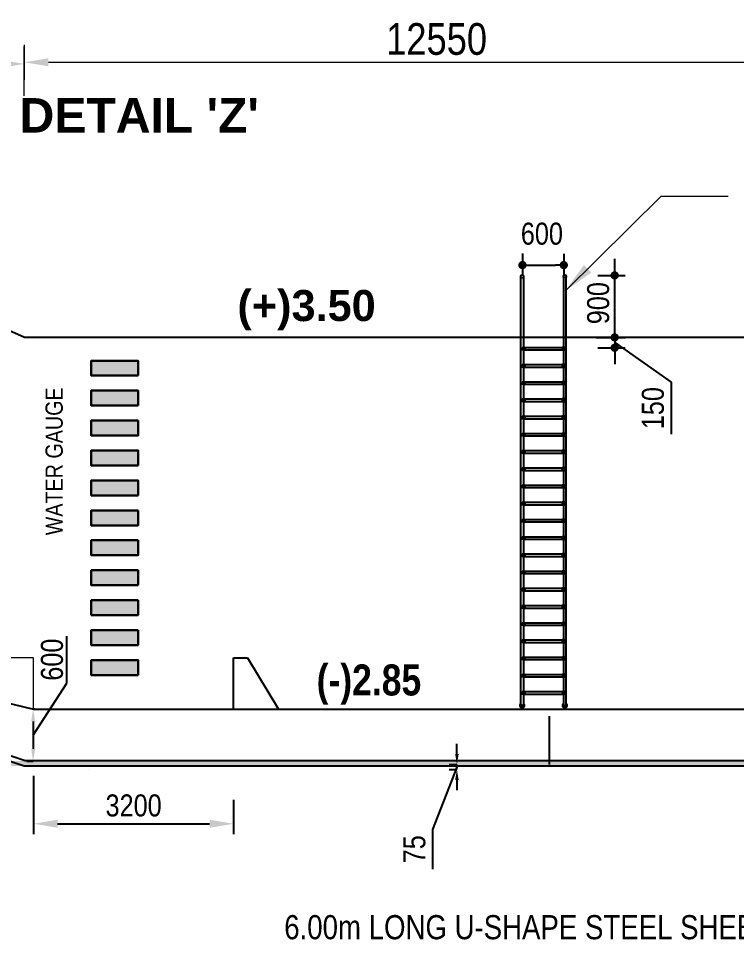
# Model space of a CAD drawing. Extents: x -119161 to 3778985, y -718511 to -30958.
# Drawn here: x 2857319 to 2867747, y -684580 to -671206 of the extents above; entities that cross this region are included whole.
import ezdxf

# ---------------------------------------------------------------- set-up
doc = ezdxf.new("R2010")
doc.units = 0
doc.header["$MEASUREMENT"] = 0
doc.linetypes.add('DASHED', pattern=[0.75, 0.5, -0.25])
doc.layers.get('0').update_dxf_attribs({"linetype": 'CONTINUOUS'})
doc.layers.get('DEFPOINTS').update_dxf_attribs({"linetype": 'CONTINUOUS'})
for name, color, linetype, lineweight in [('CAR', 5, 'CONTINUOUS', 18), ('Dim', 7, 'CONTINUOUS', 9), ('Dimension', 8, 'CONTINUOUS', 18), ('line2', 3, 'CONTINUOUS', 30)]:
    doc.layers.add(name, color=color, linetype=linetype, lineweight=lineweight)
for name, color, linetype in [('LINE', 7, 'CONTINUOUS'), ('TEXT', 10, 'CONTINUOUS'), ('Water Ladder', 2, 'CONTINUOUS')]:
    doc.layers.add(name, color=color, linetype=linetype)
doc.styles.add('1-2', font='arial.ttf')
doc.styles.add('ARIAL', font='ARIALN.TTF')
doc.styles.add('DIM', font='isocp3.shx')
doc.styles.add('dimText', font='ARIALN.TTF')
doc.styles.add('text', font='ARIALN.TTF', dxfattribs={"height": 1.6})
doc.dimstyles.new('dim_150', dxfattribs={"dimtxt": 300, "dimasz": 300, "dimexe": 300, "dimexo": 100, "dimgap": 100, "dimtad": 1, "dimdec": 0, "dimzin": 0, "dimdsep": 46, "dimtxsty": 'DIM', "dimcen": 150, "dimclrd": 5, "dimclre": 5, "dimclrt": 7, "dimadec": 0, "dimazin": 0, "dimtfac": 1, "dimtdec": 0, "dimtmove": 0, "dimatfit": 3, "dimfxl": 20, "dimtolj": 1, "dimtzin": 0, "dimarcsym": 0})
doc.dimstyles.new('dim_230', dxfattribs={"dimtxt": 460, "dimasz": 460, "dimexe": 230, "dimexo": 100, "dimgap": 100, "dimtad": 1, "dimdec": 0, "dimzin": 0, "dimdsep": 46, "dimtxsty": 'dimText', "dimcen": 0.09, "dimclrd": 256, "dimclre": 256, "dimclrt": 7, "dimadec": 0, "dimazin": 0, "dimtfac": 1, "dimtdec": 0, "dimtofl": 0, "dimtmove": 0, "dimatfit": 3, "dimfxl": 1, "dimtolj": 1, "dimtzin": 0, "dimlwd": -1, "dimlwe": -1, "dimarcsym": 0})

# ---------------------------------------------------------------- blocks, each defined once
blk = doc.blocks.new('_Dot')
at = {"color": 0, "linetype": 'ByBlock', "lineweight": -2}
blk.add_line((-0.5, 0), (-1, 0), dxfattribs=at)
at = {"color": 0, "linetype": 'ByBlock', "const_width": 0.5}
blk.add_lwpolyline([(-0.25, 0, 1), (0.25, 0, 1)], format="xyb", close=True, dxfattribs=at)
blk = doc.blocks.new('*D1450')
at = {"layer": 'DEFPOINTS', "color": 0, "lineweight": -2, "ltscale": 500}
for p in [(2865634, -674937), (2865977, -674937), (2865608, -675837)]:
    blk.add_point(p, dxfattribs=at)
at = {"layer": 'Dim', "color": 5, "lineweight": -2, "ltscale": 500}
for p, q in [((2865977, -674817), (2865977, -674697)), ((2865734, -674937), (2866127, -674937)), ((2865977, -675837), (2865977, -674937)), ((2865708, -675837), (2866127, -675837)), ((2865977, -675957), (2865977, -676077))]:
    blk.add_line(p, q, dxfattribs=at)
at = {"layer": 'Dim', "color": 5, "lineweight": -2, "ltscale": 500, "xscale": 120, "yscale": 120, "zscale": 120}
for p, rotation in [((2865977, -674937), 270), ((2865977, -675837), 90)]:
    blk.add_blockref('_Dot', p, dxfattribs=dict(at, rotation=rotation))
at = {"layer": 'Dim', "color": 7, "ltscale": 500, "insert": (2865739, -675340), "char_height": 320, "attachment_point": 5, "rotation": 90, "style": 'ARIAL'}
blk.add_mtext('\\A1;900', dxfattribs=at)
blk = doc.blocks.new('*D1452')
at = {"layer": 'DEFPOINTS', "color": 0, "lineweight": -2, "ltscale": 500}
for p in [(2864638, -674520), (2865238, -674526), (2865238, -674787)]:
    blk.add_point(p, dxfattribs=at)
at = {"layer": 'Dim', "color": 5, "lineweight": -2, "ltscale": 500}
for p, q in [((2864638, -674620), (2864638, -674937)), ((2865238, -674626), (2865238, -674937)), ((2864758, -674787), (2865118, -674787))]:
    blk.add_line(p, q, dxfattribs=at)
at = {"layer": 'Dim', "color": 5, "lineweight": -2, "ltscale": 500, "xscale": 120, "yscale": 120, "zscale": 120, "rotation": 180}
blk.add_blockref('_Dot', (2864638, -674787), dxfattribs=at)
at = {"layer": 'Dim', "color": 5, "lineweight": -2, "ltscale": 500, "xscale": 120, "yscale": 120, "zscale": 120}
blk.add_blockref('_Dot', (2865238, -674787), dxfattribs=at)
at = {"layer": 'Dim', "color": 7, "ltscale": 500, "insert": (2864920, -674333), "char_height": 320, "attachment_point": 5, "style": 'ARIAL'}
blk.add_mtext('\\A1;600', dxfattribs=at)
blk = doc.blocks.new('Water Ladder')
at = {"layer": 'Water Ladder'}
h = blk.add_hatch(color=15, dxfattribs=at)
h.dxf.hatch_style = 1
h.paths.add_polyline_path([(-129, -41), (-166, -41), (-166, -77), (-129, -77)])
h = blk.add_hatch(color=15, dxfattribs=at)
h.dxf.hatch_style = 1
h.paths.add_polyline_path([(415, -77), (452, -77), (452, -41), (415, -41)])
h = blk.add_hatch(color=15, dxfattribs=at)
h.dxf.hatch_style = 1
h.paths.add_polyline_path([(-129, -291), (-166, -291), (-166, -327), (-129, -327)])
h = blk.add_hatch(color=15, dxfattribs=at)
h.dxf.hatch_style = 1
h.paths.add_polyline_path([(415, -327), (452, -327), (452, -291), (415, -291)])
h = blk.add_hatch(color=15, dxfattribs=at)
h.dxf.hatch_style = 1
h.paths.add_polyline_path([(-129, -541), (-166, -541), (-166, -576), (-129, -576)])
h = blk.add_hatch(color=15, dxfattribs=at)
h.dxf.hatch_style = 1
h.paths.add_polyline_path([(415, -576), (452, -576), (452, -541), (415, -541)])
h = blk.add_hatch(color=15, dxfattribs=at)
h.dxf.hatch_style = 1
h.paths.add_polyline_path([(-129, -790), (-166, -790), (-166, -826), (-129, -826)])
h = blk.add_hatch(color=15, dxfattribs=at)
h.dxf.hatch_style = 1
h.paths.add_polyline_path([(415, -826), (452, -826), (452, -790), (415, -790)])
h = blk.add_hatch(color=15, dxfattribs=at)
h.dxf.hatch_style = 1
h.paths.add_polyline_path([(-129, -1040), (-166, -1040), (-166, -1076), (-129, -1076)])
h = blk.add_hatch(color=15, dxfattribs=at)
h.dxf.hatch_style = 1
h.paths.add_polyline_path([(-129, -1040), (-166, -1040), (-166, -1076), (-129, -1076)])
h = blk.add_hatch(color=15, dxfattribs=at)
h.dxf.hatch_style = 1
h.paths.add_polyline_path([(415, -1076), (452, -1076), (452, -1040), (415, -1040)])
h = blk.add_hatch(color=15, dxfattribs=at)
h.dxf.hatch_style = 1
h.paths.add_polyline_path([(415, -1076), (452, -1076), (452, -1040), (415, -1040)])
h = blk.add_hatch(color=15, dxfattribs=at)
h.dxf.hatch_style = 1
h.paths.add_polyline_path([(-129, -1290), (-166, -1290), (-166, -1326), (-129, -1326)])
h = blk.add_hatch(color=15, dxfattribs=at)
h.dxf.hatch_style = 1
h.paths.add_polyline_path([(415, -1326), (452, -1326), (452, -1290), (415, -1290)])
h = blk.add_hatch(color=15, dxfattribs=at)
h.dxf.hatch_style = 1
h.paths.add_polyline_path([(-129, -1540), (-166, -1540), (-166, -1576), (-129, -1576)])
h = blk.add_hatch(color=15, dxfattribs=at)
h.dxf.hatch_style = 1
h.paths.add_polyline_path([(415, -1576), (452, -1576), (452, -1540), (415, -1540)])
h = blk.add_hatch(color=15, dxfattribs=at)
h.dxf.hatch_style = 1
h.paths.add_polyline_path([(-129, -1790), (-166, -1790), (-166, -1826), (-129, -1826)])
h = blk.add_hatch(color=15, dxfattribs=at)
h.dxf.hatch_style = 1
h.paths.add_polyline_path([(415, -1826), (452, -1826), (452, -1790), (415, -1790)])
h = blk.add_hatch(color=15, dxfattribs=at)
h.dxf.hatch_style = 1
h.paths.add_polyline_path([(-129, -2040), (-166, -2040), (-166, -2076), (-129, -2076)])
h = blk.add_hatch(color=15, dxfattribs=at)
h.dxf.hatch_style = 1
h.paths.add_polyline_path([(415, -2076), (452, -2076), (452, -2040), (415, -2040)])
h = blk.add_hatch(color=15, dxfattribs=at)
h.dxf.hatch_style = 1
h.paths.add_polyline_path([(-129, -2290), (-166, -2290), (-166, -2325), (-129, -2325)])
h = blk.add_hatch(color=15, dxfattribs=at)
h.dxf.hatch_style = 1
h.paths.add_polyline_path([(415, -2325), (452, -2325), (452, -2290), (415, -2290)])
h = blk.add_hatch(color=15, dxfattribs=at)
h.dxf.hatch_style = 1
h.paths.add_polyline_path([(-129, -2539), (-166, -2539), (-166, -2575), (-129, -2575)])
h = blk.add_hatch(color=15, dxfattribs=at)
h.dxf.hatch_style = 1
h.paths.add_polyline_path([(415, -2575), (452, -2575), (452, -2539), (415, -2539)])
h = blk.add_hatch(color=15, dxfattribs=at)
h.dxf.hatch_style = 1
h.paths.add_polyline_path([(-129, -2789), (-166, -2789), (-166, -2825), (-129, -2825)])
h = blk.add_hatch(color=15, dxfattribs=at)
h.dxf.hatch_style = 1
h.paths.add_polyline_path([(415, -2825), (452, -2825), (452, -2789), (415, -2789)])
h = blk.add_hatch(color=15, dxfattribs=at)
h.dxf.hatch_style = 1
h.paths.add_polyline_path([(-129, -3039), (-166, -3039), (-166, -3075), (-129, -3075)])
h = blk.add_hatch(color=15, dxfattribs=at)
h.dxf.hatch_style = 1
h.paths.add_polyline_path([(415, -3075), (452, -3075), (452, -3039), (415, -3039)])
h = blk.add_hatch(color=15, dxfattribs=at)
h.dxf.hatch_style = 1
h.paths.add_polyline_path([(-129, -3289), (-166, -3289), (-166, -3325), (-129, -3325)])
h = blk.add_hatch(color=15, dxfattribs=at)
h.dxf.hatch_style = 1
h.paths.add_polyline_path([(415, -3325), (452, -3325), (452, -3289), (415, -3289)])
h = blk.add_hatch(color=15, dxfattribs=at)
h.dxf.hatch_style = 1
h.paths.add_polyline_path([(-129, -3539), (-166, -3539), (-166, -3575), (-129, -3575)])
h = blk.add_hatch(color=15, dxfattribs=at)
h.dxf.hatch_style = 1
h.paths.add_polyline_path([(415, -3575), (452, -3575), (452, -3539), (415, -3539)])
h = blk.add_hatch(color=15, dxfattribs=at)
h.dxf.hatch_style = 1
h.paths.add_polyline_path([(-129, -3789), (-166, -3789), (-166, -3825), (-129, -3825)])
h = blk.add_hatch(color=15, dxfattribs=at)
h.dxf.hatch_style = 1
h.paths.add_polyline_path([(415, -3825), (452, -3825), (452, -3789), (415, -3789)])
h = blk.add_hatch(color=15, dxfattribs=at)
h.dxf.hatch_style = 1
h.paths.add_polyline_path([(-129, -4039), (-166, -4039), (-166, -4074), (-129, -4074)])
h = blk.add_hatch(color=15, dxfattribs=at)
h.dxf.hatch_style = 1
h.paths.add_polyline_path([(415, -4074), (452, -4074), (452, -4039), (415, -4039)])
h = blk.add_hatch(color=15, dxfattribs=at)
h.dxf.hatch_style = 1
h.paths.add_polyline_path([(-129, -4288), (-166, -4288), (-166, -4324), (-129, -4324)])
h = blk.add_hatch(color=15, dxfattribs=at)
h.dxf.hatch_style = 1
h.paths.add_polyline_path([(415, -4324), (452, -4324), (452, -4288), (415, -4288)])
h = blk.add_hatch(color=15, dxfattribs=at)
h.dxf.hatch_style = 1
h.paths.add_polyline_path([(-128, -4538), (-165, -4538), (-165, -4574), (-128, -4574)])
h = blk.add_hatch(color=15, dxfattribs=at)
h.dxf.hatch_style = 1
h.paths.add_polyline_path([(417, -4574), (454, -4574), (454, -4538), (417, -4538)])
h = blk.add_hatch(color=15, dxfattribs=at)
h.dxf.hatch_style = 1
h.paths.add_polyline_path([(-128, -4788), (-165, -4788), (-165, -4824), (-128, -4824)])
h = blk.add_hatch(color=15, dxfattribs=at)
h.dxf.hatch_style = 1
h.paths.add_polyline_path([(417, -4824), (454, -4824), (454, -4788), (417, -4788)])
h = blk.add_hatch(color=15, dxfattribs=at)
h.dxf.hatch_style = 1
h.paths.add_polyline_path([(-128, -5038), (-165, -5038), (-165, -5074), (-128, -5074)])
h = blk.add_hatch(color=15, dxfattribs=at)
h.dxf.hatch_style = 1
h.paths.add_polyline_path([(417, -5074), (454, -5074), (454, -5038), (417, -5038)])
h = blk.add_hatch(color=15, dxfattribs=at)
h.dxf.hatch_style = 1
h.paths.add_polyline_path([(-146, -5218), (-146, -5241), (-186, -5241), (-186, -5218, 2.752629)])
h = blk.add_hatch(color=15, dxfattribs=at)
h.dxf.hatch_style = 1
h.paths.add_polyline_path([(-186, -5241), (-186, -5218, 2.752629), (-146, -5218), (-146, -5241)])
h = blk.add_hatch(color=15, dxfattribs=at)
h.dxf.hatch_style = 1
h.paths.add_polyline_path([(472, -5218), (472, -5241), (432, -5241), (432, -5218, 2.752629)])
for points in [[(-146, -3139), (-146, -5241), (-186, -5241), (-186, 974), (-146, 974), (-146, -41)], [(432, -3139), (432, -5241), (472, -5241), (472, 974), (432, 974), (432, -41)], [(-146, -77), (-146, -291)], [(-129, -41), (415, -41)], [(-129, -77), (415, -77)], [(432, -77), (432, -291)], [(-146, -327), (-146, -541)], [(-129, -291), (415, -291)], [(-129, -327), (415, -327)], [(432, -327), (432, -541)], [(-146, -576), (-146, -790)], [(-129, -541), (415, -541)], [(-129, -576), (415, -576)], [(432, -576), (432, -790)], [(-129, -790), (415, -790)], [(-146, -826), (-146, -1040)], [(-129, -826), (415, -826)], [(432, -826), (432, -1040)], [(-129, -1040), (415, -1040)], [(-129, -1040), (415, -1040)], [(-146, -1076), (-146, -1290)], [(-129, -1076), (415, -1076)], [(-129, -1076), (415, -1076)], [(432, -1076), (432, -1290)], [(-146, -1326), (-146, -1540)], [(-129, -1290), (415, -1290)], [(-129, -1326), (415, -1326)], [(432, -1326), (432, -1540)], [(-146, -1576), (-146, -1790)], [(-129, -1540), (415, -1540)], [(-129, -1576), (415, -1576)], [(432, -1576), (432, -1790)], [(-146, -1826), (-146, -2040)], [(-129, -1790), (415, -1790)], [(-129, -1826), (415, -1826)], [(432, -1826), (432, -2040)], [(-146, -2076), (-146, -2290)], [(-129, -2040), (415, -2040)], [(-129, -2076), (415, -2076)], [(432, -2076), (432, -2290)], [(-146, -2325), (-146, -2539)], [(-129, -2290), (415, -2290)], [(-129, -2325), (415, -2325)], [(432, -2325), (432, -2789)], [(-129, -2539), (415, -2539)], [(-146, -2575), (-146, -2789)], [(-129, -2575), (415, -2575)], [(-129, -2789), (415, -2789)], [(-146, -2825), (-146, -3039)], [(-129, -2825), (415, -2825)], [(432, -2825), (432, -3039)], [(-146, -3075), (-146, -3139)], [(-129, -3039), (415, -3039)], [(-129, -3075), (415, -3075)], [(432, -3075), (432, -3139)], [(-146, -3325), (-146, -3389)], [(-129, -3289), (415, -3289)], [(-129, -3325), (415, -3325)], [(-146, -3575), (-146, -3639)], [(-129, -3539), (415, -3539)], [(-129, -3575), (415, -3575)], [(-146, -3825), (-146, -3889)], [(-129, -3789), (415, -3789)], [(-129, -3825), (415, -3825)], [(-146, -4074), (-146, -4138)], [(-129, -4039), (415, -4039)], [(-129, -4074), (415, -4074)], [(-146, -4324), (-146, -4388)], [(-129, -4288), (415, -4288)], [(-129, -4324), (415, -4324)], [(-128, -4538), (417, -4538)], [(-145, -4574), (-145, -5207)], [(-128, -4574), (417, -4574)], [(-128, -4788), (417, -4788)], [(-128, -4824), (417, -4824)], [(-128, -5038), (417, -5038)], [(-128, -5074), (417, -5074)]]:
    blk.add_lwpolyline(points, dxfattribs=at)
for points in [[(-166, -41), (-129, -41), (-129, -77), (-166, -77)], [(452, -41), (415, -41), (415, -77), (452, -77)], [(-166, -291), (-129, -291), (-129, -327), (-166, -327)], [(452, -291), (415, -291), (415, -327), (452, -327)], [(-166, -541), (-129, -541), (-129, -576), (-166, -576)], [(452, -541), (415, -541), (415, -576), (452, -576)], [(-166, -790), (-129, -790), (-129, -826), (-166, -826)], [(452, -790), (415, -790), (415, -826), (452, -826)], [(-166, -1040), (-129, -1040), (-129, -1076), (-166, -1076)], [(-166, -1040), (-129, -1040), (-129, -1076), (-166, -1076)], [(452, -1040), (415, -1040), (415, -1076), (452, -1076)], [(452, -1040), (415, -1040), (415, -1076), (452, -1076)], [(-166, -1290), (-129, -1290), (-129, -1326), (-166, -1326)], [(452, -1290), (415, -1290), (415, -1326), (452, -1326)], [(-166, -1540), (-129, -1540), (-129, -1576), (-166, -1576)], [(452, -1540), (415, -1540), (415, -1576), (452, -1576)], [(-166, -1790), (-129, -1790), (-129, -1826), (-166, -1826)], [(452, -1790), (415, -1790), (415, -1826), (452, -1826)], [(-166, -2040), (-129, -2040), (-129, -2076), (-166, -2076)], [(452, -2040), (415, -2040), (415, -2076), (452, -2076)], [(-166, -2290), (-129, -2290), (-129, -2325), (-166, -2325)], [(452, -2290), (415, -2290), (415, -2325), (452, -2325)], [(-166, -2539), (-129, -2539), (-129, -2575), (-166, -2575)], [(452, -2539), (415, -2539), (415, -2575), (452, -2575)], [(-166, -2789), (-129, -2789), (-129, -2825), (-166, -2825)], [(452, -2789), (415, -2789), (415, -2825), (452, -2825)], [(-166, -3039), (-129, -3039), (-129, -3075), (-166, -3075)], [(452, -3039), (415, -3039), (415, -3075), (452, -3075)], [(-166, -3289), (-129, -3289), (-129, -3325), (-166, -3325)], [(452, -3289), (415, -3289), (415, -3325), (452, -3325)], [(-166, -3539), (-129, -3539), (-129, -3575), (-166, -3575)], [(452, -3539), (415, -3539), (415, -3575), (452, -3575)], [(-166, -3789), (-129, -3789), (-129, -3825), (-166, -3825)], [(452, -3789), (415, -3789), (415, -3825), (452, -3825)], [(-166, -4039), (-129, -4039), (-129, -4074), (-166, -4074)], [(452, -4039), (415, -4039), (415, -4074), (452, -4074)], [(-166, -4288), (-129, -4288), (-129, -4324), (-166, -4324)], [(452, -4288), (415, -4288), (415, -4324), (452, -4324)], [(-165, -4538), (-128, -4538), (-128, -4574), (-165, -4574)], [(454, -4538), (417, -4538), (417, -4574), (454, -4574)], [(-165, -4788), (-128, -4788), (-128, -4824), (-165, -4824)], [(454, -4788), (417, -4788), (417, -4824), (454, -4824)], [(-165, -5038), (-128, -5038), (-128, -5074), (-165, -5074)], [(454, -5038), (417, -5038), (417, -5074), (454, -5074)]]:
    blk.add_lwpolyline(points, close=True, dxfattribs=at)
for centre, radius, start, end in [((-166, 986), 22.9, 328.622, 211.378), ((452, 986), 22.9, 328.622, 211.378), ((-166, -5241), 34.5, 124.5748, 55.4252), ((452, -5241), 34.5, 124.5748, 55.4252), ((-166, -5241), 30.5, 129.9311, 50.0689), ((452, -5241), 30.5, 129.9311, 50.0689)]:
    blk.add_arc(centre, radius, start, end, dxfattribs=at)
blk = doc.blocks.new('*D1479')
at = {"layer": 'DEFPOINTS', "color": 0, "lineweight": -2, "ltscale": 500}
for p in [(2857405, -671488), (2857405, -671866), (2853975, -672262)]:
    blk.add_point(p, dxfattribs=at)
at = {"layer": 'Dim', "ltscale": 500}
for p, q in [((2853975, -672162), (2853975, -671636)), ((2857405, -671588), (2857405, -672096)), ((2854325, -671866), (2857055, -671866))]:
    blk.add_line(p, q, dxfattribs=at)
at = {"layer": 'Dim', "lineweight": -2, "ltscale": 500}
for points in [[(2854325, -671808), (2854325, -671925), (2853975, -671866)], [(2857055, -671808), (2857055, -671925), (2857405, -671866)]]:
    blk.add_solid(points, dxfattribs=at)
at = {"layer": 'Dim', "color": 7, "ltscale": 500, "insert": (2855690, -671531), "char_height": 460, "attachment_point": 5, "style": 'dimText'}
blk.add_mtext('\\A1;4050', dxfattribs=at)
blk = doc.blocks.new('*D1483')
at = {"layer": 'DEFPOINTS', "color": 0, "lineweight": -2, "ltscale": 500}
for p in [(2865608, -675837), (2865634, -675987), (2865977, -675987)]:
    blk.add_point(p, dxfattribs=at)
at = {"layer": 'Dim', "color": 5, "lineweight": -2, "ltscale": 500}
for p, q in [((2865977, -675717), (2865977, -675597)), ((2865708, -675837), (2866127, -675837)), ((2865977, -675837), (2865977, -675987)), ((2865977, -675837), (2865977, -675987)), ((2865977, -675912), (2866796, -676487)), ((2865734, -675987), (2866127, -675987)), ((2865977, -676107), (2865977, -676227)), ((2866796, -676487), (2866796, -677241))]:
    blk.add_line(p, q, dxfattribs=at)
at = {"layer": 'Dim', "color": 5, "lineweight": -2, "ltscale": 500, "xscale": 120, "yscale": 120, "zscale": 120}
for p, rotation in [((2865977, -675837), 270), ((2865977, -675987), 90)]:
    blk.add_blockref('_Dot', p, dxfattribs=dict(at, rotation=rotation))
at = {"layer": 'Dim', "color": 7, "ltscale": 500, "insert": (2866533, -676864), "char_height": 320, "attachment_point": 5, "rotation": 90, "style": 'ARIAL'}
blk.add_mtext('\\A1;150', dxfattribs=at)
blk = doc.blocks.new('*D1487')
at = {"layer": 'DEFPOINTS', "color": 0, "lineweight": -2, "ltscale": 500}
for p in [(2857558, -681237), (2857441, -681988), (2857533, -681988)]:
    blk.add_point(p, dxfattribs=at)
at = {"layer": 'Dim', "color": 5, "lineweight": -2, "ltscale": 500}
for p, q in [((2858021, -680856), (2858021, -680176)), ((2857533, -681612), (2858021, -680856)), ((2857558, -681237), (2857533, -681237)), ((2857533, -681412), (2857533, -681813)), ((2857441, -681988), (2857533, -681988))]:
    blk.add_line(p, q, dxfattribs=at)
for points in [[(2857504, -681412), (2857563, -681412), (2857533, -681237)], [(2857504, -681813), (2857563, -681813), (2857533, -681988)]]:
    blk.add_solid(points, dxfattribs=at)
at = {"layer": 'Dim', "color": 7, "ltscale": 500, "insert": (2857808, -680516), "char_height": 320, "attachment_point": 5, "rotation": 90, "style": 'ARIAL'}
blk.add_mtext('\\A1;600', dxfattribs=at)
blk = doc.blocks.new('*D1489')
at = {"layer": 'DEFPOINTS', "color": 0, "lineweight": -2, "ltscale": 500}
for p in [(2863572, -682037), (2863572, -682112), (2863686, -682037)]:
    blk.add_point(p, dxfattribs=at)
at = {"layer": 'Dim', "color": 5, "lineweight": -2, "ltscale": 500}
for p, q in [((2863686, -681887), (2863686, -681737)), ((2863686, -682075), (2863332, -682982)), ((2863572, -682037), (2863686, -682037)), ((2863572, -682112), (2863686, -682112)), ((2863686, -682112), (2863686, -682037)), ((2863686, -682112), (2863686, -682037)), ((2863686, -682262), (2863686, -682412)), ((2863332, -682982), (2863332, -683557))]:
    blk.add_line(p, q, dxfattribs=at)
for points in [[(2863661, -681887), (2863711, -681887), (2863686, -682037)], [(2863661, -682262), (2863711, -682262), (2863686, -682112)]]:
    blk.add_solid(points, dxfattribs=at)
at = {"layer": 'Dim', "color": 7, "ltscale": 500, "insert": (2863069, -683269), "char_height": 320, "attachment_point": 5, "rotation": 90, "style": 'ARIAL'}
blk.add_mtext('\\A1;75', dxfattribs=at)
blk = doc.blocks.new('*D1526')
at = {"layer": 'DEFPOINTS', "color": 0, "lineweight": -2, "ltscale": 500}
for p in [(2857539, -682103), (2860444, -682450), (2860444, -682899)]:
    blk.add_point(p, dxfattribs=at)
at = {"layer": 'Dim', "color": 5, "lineweight": -2, "ltscale": 500}
for p, q in [((2857539, -682203), (2857539, -683049)), ((2860444, -682550), (2860444, -683049)), ((2857889, -682899), (2860094, -682899))]:
    blk.add_line(p, q, dxfattribs=at)
for points in [[(2857889, -682840), (2857889, -682957), (2857539, -682899)], [(2860094, -682840), (2860094, -682957), (2860444, -682899)]]:
    blk.add_solid(points, dxfattribs=at)
at = {"layer": 'Dim', "color": 7, "ltscale": 500, "insert": (2858992, -682635), "char_height": 320, "attachment_point": 5, "style": 'ARIAL'}
blk.add_mtext('\\A1;3200', dxfattribs=at)
blk = doc.blocks.new('cc')
at = {"layer": 'Dim'}
h = blk.add_hatch(color=8, dxfattribs=at)
h.dxf.hatch_style = 1
h.paths.add_polyline_path([(0, 0), (0, -217), (681, -217), (681, 0)])
h = blk.add_hatch(color=8, dxfattribs=at)
h.dxf.hatch_style = 1
h.paths.add_polyline_path([(0, -435), (0, -652), (681, -652), (681, -435)])
h = blk.add_hatch(color=8, dxfattribs=at)
h.dxf.hatch_style = 1
h.paths.add_polyline_path([(681, -1087), (681, -869), (0, -869), (0, -1087)])
h = blk.add_hatch(color=8, dxfattribs=at)
h.dxf.hatch_style = 1
h.paths.add_polyline_path([(0, -1304), (0, -1521), (681, -1521), (681, -1304)])
h = blk.add_hatch(color=8, dxfattribs=at)
h.dxf.hatch_style = 1
h.paths.add_polyline_path([(0, -1739), (0, -1956), (681, -1956), (681, -1739)])
h = blk.add_hatch(color=8, dxfattribs=at)
h.dxf.hatch_style = 1
h.paths.add_polyline_path([(681, -2391), (681, -2173), (0, -2173), (0, -2391)])
h = blk.add_hatch(color=8, dxfattribs=at)
h.dxf.hatch_style = 1
h.paths.add_polyline_path([(681, -2826), (681, -2608), (0, -2608), (0, -2826)])
h = blk.add_hatch(color=8, dxfattribs=at)
h.dxf.hatch_style = 1
h.paths.add_polyline_path([(0, -3043), (0, -3260), (681, -3260), (681, -3043)])
h = blk.add_hatch(color=8, dxfattribs=at)
h.dxf.hatch_style = 1
h.paths.add_polyline_path([(681, -3695), (681, -3478), (0, -3478), (0, -3695)])
h = blk.add_hatch(color=8, dxfattribs=at)
h.dxf.hatch_style = 1
h.paths.add_polyline_path([(681, -4130), (681, -3912), (0, -3912), (0, -4130)])
h = blk.add_hatch(color=8, dxfattribs=at)
h.dxf.hatch_style = 1
h.paths.add_polyline_path([(0, -4347), (0, -4564), (681, -4564), (681, -4347)])
at = {"layer": 'line2', "color": 15}
for points in [[(681, -217), (0, -217), (0, 0), (681, 0)], [(681, -652), (0, -652), (0, -435), (681, -435)], [(681, -869), (0, -869), (0, -1087), (681, -1087)], [(681, -1521), (0, -1521), (0, -1304), (681, -1304)], [(681, -1956), (0, -1956), (0, -1739), (681, -1739)], [(681, -2173), (0, -2173), (0, -2391), (681, -2391)], [(681, -2608), (0, -2608), (0, -2826), (681, -2826)], [(681, -3260), (0, -3260), (0, -3043), (681, -3043)], [(681, -3478), (0, -3478), (0, -3695), (681, -3695)], [(681, -3912), (0, -3912), (0, -4130), (681, -4130)], [(681, -4564), (0, -4564), (0, -4347), (681, -4347)]]:
    blk.add_lwpolyline(points, close=True, dxfattribs=at)
blk = doc.blocks.new('*D1535')
at = {"layer": 'DEFPOINTS', "color": 0, "lineweight": -2, "ltscale": 500}
for p in [(2869377, -671842), (2869377, -671952), (2857405, -672428)]:
    blk.add_point(p, dxfattribs=at)
at = {"layer": 'Dim', "ltscale": 500}
for p, q in [((2857405, -672328), (2857405, -671612)), ((2869377, -671852), (2869377, -671612)), ((2857755, -671842), (2869027, -671842))]:
    blk.add_line(p, q, dxfattribs=at)
at = {"layer": 'Dim', "lineweight": -2, "ltscale": 500}
for points in [[(2857755, -671784), (2857755, -671901), (2857405, -671842)], [(2869027, -671784), (2869027, -671901), (2869377, -671842)]]:
    blk.add_solid(points, dxfattribs=at)
at = {"layer": 'Dim', "color": 7, "ltscale": 500, "insert": (2863391, -671507), "char_height": 460, "attachment_point": 5, "style": 'dimText'}
blk.add_mtext('\\A1;12550', dxfattribs=at)

msp = doc.modelspace()

# ---------------------------------------------------------------- hatches: boundary and pattern name
at = {"layer": 'Dim'}
h = msp.add_hatch(dxfattribs=at)
h.set_pattern_fill('AR-CONC', color=8, scale=20)
h.set_pattern_definition([(50, (2500404.73, -824934.96), (143.452037, -12.550427), [15, -165]), (355, (2500404.73, -824934.96), (-27.750267, 150.438427), [12, -132]), (100.451444, (2500416.69, -824936.01), (115.70177, 137.888), [12.74804, -140.22842]), (46.1842, (2500404.73, -824894.96), (213.44827, -33.10386), [22.5, -247.5]), (96.635635, (2500422.52, -824897.72), (186.93239, 194.82372), [19.12207, -210.34275]), (351.184164, (2500404.73, -824894.96), (186.93239, 194.82372), [18, -198]), (21, (2500424.73, -824904.96), (119.38141, -80.523778), [15, -165]), (326, (2500424.73, -824904.96), (48.663066, 145.03001), [12, -132]), (71.451445, (2500434.68, -824911.67), (168.044475, 64.50623), [12.74804, -140.22842]), (37.5, (2500404.73, -824934.96), (2.431971, 66.578771), [0, -130.4, 0, -134, 0, -132.5]), (7.5, (2500404.73, -824934.96), (52.613907, 78.882342), [0, -76.4, 0, -127.4, 0, -50.5]), (327.5, (2500360.13, -824934.96), (106.764487, -4.510974), [0, -50, 0, -156, 0, -207]), (317.5, (2500340.13, -824934.96), (116.637234, 20.020996), [0, -65, 0, -103.6, 0, -147])])
h.paths.add_polyline_path([(2871205.8, -682287.8), (2870715.6, -682287.6), (2870715.6, -682362.6), (2871205.8, -682362.8)])
h.paths.add_polyline_path([(2829305.6, -682348), (2828815.6, -682348), (2828815.6, -682423), (2829305.6, -682423)])
h.paths.add_polyline_path([(2852335.1, -681087.2), (2846135.3, -681087.2), (2844485.3, -681087), (2843637.7, -681087), (2841754.3, -681714.8), (2840937, -681987.2), (2830315.6, -681987.2), (2829915.6, -682348), (2829425.6, -682348), (2829425.6, -682423), (2829944.4, -682423), (2830344.4, -682062.2), (2840949.1, -682062.2), (2841785.6, -681783.4), (2843649.3, -681162), (2844485.3, -681162), (2846135.3, -681162.2), (2852304.1, -681162.2), (2852454.1, -681312.2), (2853485.3, -681312.2), (2854322, -681312.2), (2856224.4, -681946.6), (2856583.5, -682062.2), (2861957.8, -682062.2), (2869724.1, -682062.4), (2870084.1, -682362.6), (2870595.6, -682362.5), (2870595.6, -682287.5), (2870111.5, -682287.6), (2869751.3, -681987.4), (2861957.8, -681987.2), (2856583.5, -681987.2), (2856216.5, -681864.9), (2854333.5, -681237.2), (2853485.3, -681237.2), (2852485.1, -681237.2)])

# ---------------------------------------------------------------- linework, layer by layer
at = {"color": 7}
msp.add_lwpolyline([(2857539, -681237.2), (2871377.3, -681237)], dxfattribs=at)
at = {"layer": 'CAR', "color": 1}
for p, q in [((2857539, -680487.2), (2854455.2, -680487.2)), ((2857539, -681237.2), (2857539, -680487.2))]:
    msp.add_line(p, q, dxfattribs=at)
at = {"layer": 'LINE', "ltscale": 500}
for p, q in [((2857405.3, -675837.2), (2854935.3, -674737.2)), ((2860444.3, -681237.2), (2860444.3, -680487.2)), ((2860444.3, -680487.2), (2860644.3, -680487.2))]:
    msp.add_line(p, q, dxfattribs=at)
for points in [[(2869377.4, -675837.2), (2857405.3, -675837.2)], [(2854455.2, -680487.2), (2857539, -681237.2)], [(2860644.3, -680487.2), (2861094.3, -681237.3)], [(2870767.8, -682287.6), (2870283.6, -682287.6), (2869923.4, -681987.4), (2863215.8, -681987.2), (2857417.3, -681987.2), (2857082, -681875.4), (2854333.5, -681237.2), (2853485.3, -681237.2), (2853485.3, -681237.2), (2852485.1, -681237.2), (2852335.1, -681087.2), (2846135.3, -681087.2), (2846135.3, -681087.2), (2844485.3, -681087), (2844485.3, -681087), (2843637.7, -681087), (2840937, -681987.2), (2826925.6, -681987.2), (2826525.6, -682348), (2826235.6, -682348)], [(2870767.7, -682362.6), (2870256.5, -682362.6), (2869896.3, -682062.4), (2863215.8, -682062.2), (2857405.1, -682062.2), (2857058.2, -681946.6), (2854321.3, -681312.2), (2853485.3, -681312.2), (2852454.1, -681312.2), (2852304.1, -681162.2), (2846135.3, -681162.2), (2844485.3, -681162), (2843649.9, -681162), (2840949.1, -682062.2), (2826954.4, -682062.2), (2826554.4, -682423), (2826235.6, -682423)]]:
    msp.add_lwpolyline(points, dxfattribs=at)
at = {"layer": 'LINE', "ltscale": 500, "elevation": 0}
msp.add_lwpolyline([(2865027.3, -681337), (2865027.3, -682037.2)], dxfattribs=at)
at = {"layer": 'line2', "color": 7, "linetype": 'Continuous', "ltscale": 1500000.0}
msp.add_line((2858345.6, -682115.1), (2858345.6, -682115.1), dxfattribs=at)

# ---------------------------------------------------------------- block references
at = {"color": 5, "linetype": 'DASHED'}
msp.add_blockref('cc', (2858375.8, -676175), dxfattribs=at)
at = {"layer": 'Water Ladder', "color": 2}
msp.add_blockref('Water Ladder', (2864800.2, -675941.4), dxfattribs=at)

# ---------------------------------------------------------------- texts
at = {"layer": 'Dimension', "color": 0, "lineweight": 13, "ltscale": 2, "insert": (2858277.8, -672616.4, 0), "char_height": 500, "width": 6737.011, "attachment_point": 5, "style": '1-2'}
msp.add_mtext("{\\fArial|b1|i0|c0|p34;\\C6;SEE DETAIL 'Z'}", dxfattribs=at)
at = {"layer": 'TEXT', "color": 2, "char_height": 450, "width": 2203.973, "attachment_point": 3, "style": 'text'}
for s, insert in [('{\\fArial|b1|i0|c0|p34;\\C6;(+)3.50}', (2862507.6, -675149.2, 0)), ('{\\fArial Narrow|b1|i0|c0|p34;\\C6;(-)2.85}', (2863167.8, -680585.7, 0))]:
    msp.add_mtext(s, dxfattribs=dict(at, insert=insert))
at = {"layer": 'TEXT', "insert": (2857839.7, -679371.1), "char_height": 250, "width": 3918.412, "attachment_point": 4, "rotation": 90, "style": 'ARIAL'}
msp.add_mtext('\\pi660.95;WATER GAUGE ', dxfattribs=at)
at = {"layer": 'TEXT', "insert": (2869244, -684402.9), "char_height": 350, "width": 12025.429, "attachment_point": 6, "style": 'ARIAL'}
msp.add_mtext('6.00m LONG U-SHAPE STEEL SHEET PILE', dxfattribs=at)

# ---------------------------------------------------------------- dimensions: what is measured, and where the dimension line sits
at = {"layer": 'Dim', "ltscale": 500}
for base, p1, p2, text, dimstyle, override, picture, middle in [((2857405.3, -671866.3), (2853975.3, -672261.7), (2857405.3, -671487.8), '4050', 'dim_230', {"dimasz": 350, "dimsah": 1, "dimtmove": 2}, '*D1479', (2855690.3, -671531.4)), ((2869377.4, -671842.3), (2857405.3, -672428.5), (2869377.4, -671952.2), '12550', 'dim_230', {"dimasz": 350, "dimsah": 1, "dimtmove": 2}, '*D1535', (2863391.4, -671507.5)), ((2860444.3, -682898.7), (2857539, -682103.3), (2860444.3, -682449.6), '3200', 'dim_150', {"dimtxt": 320, "dimasz": 350, "dimexe": 150, "dimtxsty": 'ARIAL', "dimsah": 1, "dimtmove": 1}, '*D1526', (2858991.6, -682635.4))]:
    dim = msp.add_linear_dim(base=base, p1=p1, p2=p2, text=text, dimstyle=dimstyle, override=override, dxfattribs=at)
    dim.commit()
    dim.dimension.update_dxf_attribs({"geometry": picture, "text_midpoint": middle})
dim = msp.add_linear_dim(base=(2865238.1, -674786.9), p1=(2864638.1, -674520), p2=(2865238.1, -674525.7), dimstyle='dim_150', override={"dimtxt": 320, "dimasz": 120, "dimexe": 150, "dimtxsty": 'ARIAL', "dimblk1": 'Dot', "dimblk2": 'Dot', "dimsah": 1, "dimtmove": 2}, dxfattribs=at)
dim.commit()
dim.dimension.update_dxf_attribs({"geometry": '*D1452', "text_midpoint": (2864920.2, -674332.6), "dimtype": 160})
for base, p1, p2, angle, override, picture, middle, dimtype in [((2865976.9, -674937.3), (2865608.4, -675837), (2865634.3, -674937.3), 90, {"dimtxt": 320, "dimasz": 120, "dimexe": 150, "dimtxsty": 'ARIAL', "dimblk1": 'Dot', "dimblk2": 'Dot', "dimsah": 1, "dimtmove": 2}, '*D1450', (2865739.3, -675340.4), 160), ((2865976.9, -675987), (2865608.4, -675837), (2865634.3, -675987), 270, {"dimtxt": 320, "dimasz": 120, "dimexe": 150, "dimtxsty": 'ARIAL', "dimblk1": 'Dot', "dimblk2": 'Dot', "dimsah": 1, "dimtmove": 1}, '*D1483', (2866795.9, -676587), 160), ((2863685.8, -682037.2), (2863572.2, -682112.3), (2863572.2, -682037.2), 90, {"dimtxt": 320, "dimasz": 150, "dimexe": 0, "dimexo": 0, "dimtxsty": 'ARIAL', "dimsah": 1, "dimtmove": 1}, '*D1489', (2863332.2, -683081.6), 161)]:
    dim = msp.add_linear_dim(base=base, p1=p1, p2=p2, angle=angle, dimstyle='dim_150', override=override, dxfattribs=at)
    dim.commit()
    dim.dimension.update_dxf_attribs({"geometry": picture, "text_midpoint": middle, "dimtype": dimtype})
dim = msp.add_linear_dim(base=(2857533.5, -681987.7), p1=(2857557.9, -681237.2), p2=(2857441.1, -681987.7), angle=90, text='600', dimstyle='dim_150', override={"dimtxt": 320, "dimasz": 175, "dimexe": 0, "dimexo": 0, "dimgap": 50, "dimtxsty": 'ARIAL', "dimsah": 1, "dimtmove": 1}, dxfattribs=at)
dim.commit()
dim.dimension.update_dxf_attribs({"geometry": '*D1487', "text_midpoint": (2858021.2, -680806.3), "dimtype": 160})

# ---------------------------------------------------------------- leaders
msp.add_leader([(2865256, -675164.8), (2866650.1, -673788.7), (2867625.5, -673788.7)], dimstyle='dim_230', dxfattribs=at)

doc.saveas('drawing.dxf')
